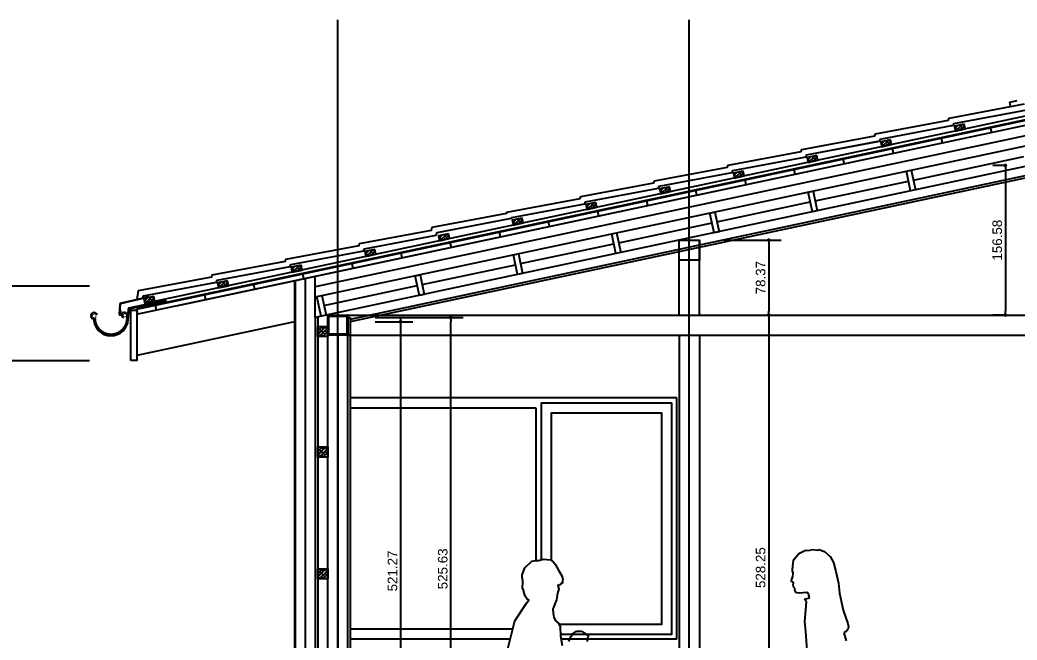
# Model space of a CAD drawing. Header units: millimetres. Extents: x 10453 to 58457, y -15634 to -5634.
# Drawn here: x 49207 to 50250, y -9395 to -8747 of the extents above; entities that cross this region are included whole.
import ezdxf

# ---------------------------------------------------------------- set-up
doc = ezdxf.new("R2010")
doc.units = ezdxf.units.MM
doc.header["$MEASUREMENT"] = 0
doc.layers.get('Defpoints').update_dxf_attribs({"color": 210, "lineweight": 0})
doc.styles.get("Standard").update_dxf_attribs({"font": 'arial.ttf', "height": 10})
doc.dimstyles.get("Standard").update_dxf_attribs({"dimscale": 1.3, "dimtxt": 35, "dimasz": 3, "dimexe": 10, "dimexo": 20, "dimgap": 2.5, "dimtad": 1, "dimdsep": 46, "dimtxsty": 'Standard', "dimblk": 'DOT', "dimcen": 3, "dimazin": 0, "dimtfac": 1, "dimtofl": 0, "dimtmove": 0, "dimatfit": 3, "dimldrblk": 'DOT', "dimfxl": 0.18, "dimtolj": 1, "dimtzin": 0, "dimlwe": -1, "dimarcsym": 0})

# ---------------------------------------------------------------- blocks, each defined once
blk = doc.blocks.new('_Dot')
at = {"color": 0, "linetype": 'ByBlock', "lineweight": -2}
blk.add_line((-0.5, 0), (-1, 0), dxfattribs=at)
at = {"color": 0, "linetype": 'ByBlock', "const_width": 0.5}
blk.add_lwpolyline([(-0.25, 0, 1), (0.25, 0, 1)], format="xyb", close=True, dxfattribs=at)
blk = doc.blocks.new('*D593')
at = {"color": 0, "ltscale": 10, "transparency": 16777216}
for p, q in [((49578.5, -9058.2), (49670.6, -9058.2)), ((49578.5, -9583.8), (49670.6, -9583.8))]:
    blk.add_line(p, q, dxfattribs=at)
at = {"color": 0, "linetype": 'ByBlock', "lineweight": -2, "ltscale": 10, "transparency": 16777216}
blk.add_line((49657.6, -9579.9), (49657.6, -9062.1), dxfattribs=at)
at = {"layer": 'Defpoints', "color": 0, "ltscale": 10, "transparency": 16777216}
for p in [(49552.5, -9058.2), (49657.6, -9058.2), (49552.5, -9583.8)]:
    blk.add_point(p, dxfattribs=at)
at = {"color": 0, "lineweight": -2, "ltscale": 10, "transparency": 16777216, "xscale": 3.9, "yscale": 3.9, "zscale": 3.9}
for p, rotation in [((49657.6, -9058.2), 90), ((49657.6, -9583.8), 270)]:
    blk.add_blockref('_Dot', p, dxfattribs=dict(at, rotation=rotation))
at = {"color": 0, "ltscale": 10, "transparency": 16777216, "insert": (49649.3, -9321), "char_height": 10, "attachment_point": 5, "rotation": 90}
blk.add_mtext('\\A1;525.63', dxfattribs=at)
blk = doc.blocks.new('*D594')
at = {"color": 0, "ltscale": 10, "transparency": 16777216}
for p, q in [((49578.5, -9062.5), (49618.1, -9062.5)), ((49578.5, -9583.8), (49618.1, -9583.8))]:
    blk.add_line(p, q, dxfattribs=at)
at = {"color": 0, "linetype": 'ByBlock', "lineweight": -2, "ltscale": 10, "transparency": 16777216}
blk.add_line((49605.1, -9066.4), (49605.1, -9579.9), dxfattribs=at)
at = {"layer": 'Defpoints', "color": 0, "ltscale": 10, "transparency": 16777216}
for p in [(49552.5, -9062.5), (49552.5, -9583.8), (49605.1, -9583.8)]:
    blk.add_point(p, dxfattribs=at)
at = {"color": 0, "lineweight": -2, "ltscale": 10, "transparency": 16777216, "xscale": 3.9, "yscale": 3.9, "zscale": 3.9}
for p, rotation in [((49605.1, -9062.5), 90), ((49605.1, -9583.8), 270)]:
    blk.add_blockref('_Dot', p, dxfattribs=dict(at, rotation=rotation))
at = {"color": 0, "ltscale": 10, "transparency": 16777216, "insert": (49596.7, -9323.2), "char_height": 10, "attachment_point": 5, "rotation": 90}
blk.add_mtext('\\A1;521.27', dxfattribs=at)
blk = doc.blocks.new('*D595')
at = {"color": 0, "ltscale": 10, "transparency": 16777216}
for p, q in [((49943.8, -8977.2), (50003.4, -8977.2)), ((49943.8, -9055.5), (50003.4, -9055.5))]:
    blk.add_line(p, q, dxfattribs=at)
at = {"color": 0, "linetype": 'ByBlock', "lineweight": -2, "ltscale": 10, "transparency": 16777216}
blk.add_line((49990.4, -8981.1), (49990.4, -9051.6), dxfattribs=at)
at = {"layer": 'Defpoints', "color": 0, "ltscale": 10, "transparency": 16777216}
for p in [(49917.8, -8977.2), (49917.8, -9055.5), (49990.4, -9055.5)]:
    blk.add_point(p, dxfattribs=at)
at = {"color": 0, "lineweight": -2, "ltscale": 10, "transparency": 16777216, "xscale": 3.9, "yscale": 3.9, "zscale": 3.9}
for p, rotation in [((49990.4, -8977.2), 90), ((49990.4, -9055.5), 270)]:
    blk.add_blockref('_Dot', p, dxfattribs=dict(at, rotation=rotation))
at = {"color": 0, "ltscale": 10, "transparency": 16777216, "insert": (49982, -9016.4), "char_height": 10, "attachment_point": 5, "rotation": 90}
blk.add_mtext('\\A1;78.37', dxfattribs=at)
blk = doc.blocks.new('*D596')
at = {"color": 0, "ltscale": 10, "transparency": 16777216}
for p, q in [((49943.8, -9055.5), (50003.4, -9055.5)), ((49943.8, -9583.8), (50003.4, -9583.8))]:
    blk.add_line(p, q, dxfattribs=at)
at = {"color": 0, "linetype": 'ByBlock', "lineweight": -2, "ltscale": 10, "transparency": 16777216}
blk.add_line((49990.4, -9059.4), (49990.4, -9579.9), dxfattribs=at)
at = {"layer": 'Defpoints', "color": 0, "ltscale": 10, "transparency": 16777216}
for p in [(49917.8, -9055.5), (49917.8, -9583.8), (49990.4, -9583.8)]:
    blk.add_point(p, dxfattribs=at)
at = {"color": 0, "lineweight": -2, "ltscale": 10, "transparency": 16777216, "xscale": 3.9, "yscale": 3.9, "zscale": 3.9}
for p, rotation in [((49990.4, -9055.5), 90), ((49990.4, -9583.8), 270)]:
    blk.add_blockref('_Dot', p, dxfattribs=dict(at, rotation=rotation))
at = {"color": 0, "ltscale": 10, "transparency": 16777216, "insert": (49982, -9319.7), "char_height": 10, "attachment_point": 5, "rotation": 90}
blk.add_mtext('\\A1;528.25', dxfattribs=at)
blk = doc.blocks.new('*D597')
at = {"color": 0, "ltscale": 10, "transparency": 16777216}
for p, q in [((50238.7, -8899), (50225.1, -8899)), ((50238.7, -9055.5), (50225.1, -9055.5))]:
    blk.add_line(p, q, dxfattribs=at)
at = {"color": 0, "linetype": 'ByBlock', "lineweight": -2, "ltscale": 10, "transparency": 16777216}
blk.add_line((50238.1, -8902.9), (50238.1, -9051.6), dxfattribs=at)
at = {"layer": 'Defpoints', "color": 0, "ltscale": 10, "transparency": 16777216}
for p in [(50264.7, -8899), (50238.1, -9055.5), (50264.7, -9055.5)]:
    blk.add_point(p, dxfattribs=at)
at = {"color": 0, "lineweight": -2, "ltscale": 10, "transparency": 16777216, "xscale": 3.9, "yscale": 3.9, "zscale": 3.9}
for p, rotation in [((50238.1, -8899), 90), ((50238.1, -9055.5), 270)]:
    blk.add_blockref('_Dot', p, dxfattribs=dict(at, rotation=rotation))
at = {"color": 0, "ltscale": 10, "transparency": 16777216, "insert": (50229.7, -8977.2), "char_height": 10, "attachment_point": 5, "rotation": 90}
blk.add_mtext('\\A1;156.58', dxfattribs=at)

msp = doc.modelspace()

# ---------------------------------------------------------------- hatches: boundary and pattern name
at = {"ltscale": 10}
h = msp.add_hatch(dxfattribs=at)
h.set_pattern_fill('ANSI38', color=256, scale=21.025, style=0)
h.set_pattern_definition([(45, (19474.4523, -13814.2651), (-1.858365, 1.858365), []), (135, (19474.4523, -13814.2651), (-5.57509503, 1.858365), [6.5703125, -3.9421875])])
h.paths.add_polyline_path([(50195.068, -8855.729), (50184.786, -8857.915), (50185.878, -8863.056), (50196.161, -8860.871)])
h = msp.add_hatch(dxfattribs=at)
h.set_pattern_fill('ANSI38', color=256, scale=21.025, style=0)
h.set_pattern_definition([(45, (19397.3315, -13830.6577), (-1.858365, 1.858365), []), (135, (19397.3315, -13830.6577), (-5.57509503, 1.858365), [6.5703125, -3.9421875])])
h.paths.add_polyline_path([(50117.948, -8872.122), (50107.665, -8874.307), (50108.758, -8879.449), (50119.04, -8877.263)])
h = msp.add_hatch(dxfattribs=at)
h.set_pattern_fill('ANSI38', color=256, scale=21.025, style=0)
h.set_pattern_definition([(45, (19320.2107, -13847.0502), (-1.858365, 1.858365), []), (135, (19320.2107, -13847.0502), (-5.57509503, 1.858365), [6.5703125, -3.9421875])])
h.paths.add_polyline_path([(50040.827, -8888.514), (50030.544, -8890.7), (50031.637, -8895.841), (50041.92, -8893.656)])
h = msp.add_hatch(dxfattribs=at)
h.set_pattern_fill('ANSI38', color=256, scale=21.025, style=0)
h.set_pattern_definition([(45, (19243.09, -13863.4427), (-1.858365, 1.858365), []), (135, (19243.09, -13863.4427), (-5.57509503, 1.858365), [6.5703125, -3.9421875])])
h.paths.add_polyline_path([(49963.706, -8904.907), (49953.423, -8907.093), (49954.516, -8912.234), (49964.799, -8910.048)])
h = msp.add_hatch(dxfattribs=at)
h.set_pattern_fill('ANSI38', color=256, scale=21.025, style=0)
h.set_pattern_definition([(45, (19165.969, -13879.8353), (-1.858365, 1.858365), []), (135, (19165.969, -13879.8353), (-5.57509503, 1.858365), [6.5703125, -3.9421875])])
h.paths.add_polyline_path([(49886.585, -8921.299), (49876.302, -8923.485), (49877.395, -8928.626), (49887.678, -8926.441)])
h = msp.add_hatch(dxfattribs=at)
h.set_pattern_fill('ANSI38', color=256, scale=21.025, style=0)
h.set_pattern_definition([(45, (19088.8482, -13896.2278), (-1.858365, 1.858365), []), (135, (19088.8482, -13896.2278), (-5.57509503, 1.858365), [6.5703125, -3.9421875])])
h.paths.add_polyline_path([(49809.464, -8937.692), (49799.181, -8939.878), (49800.274, -8945.019), (49810.557, -8942.833)])
h = msp.add_hatch(dxfattribs=at)
h.set_pattern_fill('ANSI38', color=256, scale=21.025, style=0)
h.set_pattern_definition([(45, (19011.7274, -13912.6204), (-1.858365, 1.858365), []), (135, (19011.7274, -13912.6204), (-5.57509503, 1.858365), [6.5703125, -3.9421875])])
h.paths.add_polyline_path([(49732.343, -8954.084), (49722.061, -8956.27), (49723.154, -8961.412), (49733.436, -8959.226)])
h = msp.add_hatch(dxfattribs=at)
h.set_pattern_fill('ANSI38', color=256, scale=21.025, style=0)
h.set_pattern_definition([(45, (18934.6066, -13929.013), (-1.858365, 1.858365), []), (135, (18934.6066, -13929.013), (-5.57509503, 1.858365), [6.5703125, -3.9421875])])
h.paths.add_polyline_path([(49655.223, -8970.477), (49644.94, -8972.663), (49646.033, -8977.804), (49656.315, -8975.618)])
h = msp.add_hatch(dxfattribs=at)
h.set_pattern_fill('ANSI38', color=256, scale=21.025, style=0)
h.set_pattern_definition([(45, (18857.4857, -13945.4054), (-1.858365, 1.858365), []), (135, (18857.4857, -13945.4054), (-5.57509503, 1.858365), [6.5703125, -3.9421875])])
h.paths.add_polyline_path([(49578.102, -8986.87), (49567.819, -8989.055), (49568.912, -8994.197), (49579.195, -8992.011)])
h = msp.add_hatch(dxfattribs=at)
h.set_pattern_fill('ANSI38', color=256, scale=21.025, style=0)
h.set_pattern_definition([(45, (18780.365, -13961.798), (-1.858365, 1.858365), []), (135, (18780.365, -13961.798), (-5.57509503, 1.858365), [6.5703125, -3.9421875])])
h.paths.add_polyline_path([(49500.981, -9003.262), (49490.698, -9005.448), (49491.791, -9010.589), (49502.074, -9008.403)])
h = msp.add_hatch(dxfattribs=at)
h.set_pattern_fill('ANSI38', color=256, scale=21.025, style=0)
h.set_pattern_definition([(45, (18703.244, -13978.1905), (-1.858365, 1.858365), []), (135, (18703.244, -13978.1905), (-5.57509503, 1.858365), [6.5703125, -3.9421875])])
h.paths.add_polyline_path([(49423.86, -9019.655), (49413.577, -9021.84), (49414.67, -9026.982), (49424.953, -9024.796)])
h = msp.add_hatch(dxfattribs=at)
h.set_pattern_fill('ANSI38', color=256, scale=21.025, style=0)
h.set_pattern_definition([(45, (18626.1233, -13994.583), (-1.858365, 1.858365), []), (135, (18626.1233, -13994.583), (-5.57509503, 1.858365), [6.5703125, -3.9421875])])
h.paths.add_polyline_path([(49346.739, -9036.047), (49336.457, -9038.233), (49337.549, -9043.374), (49347.832, -9041.189)])
h = msp.add_hatch(dxfattribs=at)
h.set_pattern_fill('ANSI31', color=256, scale=7.35875, angle=90, style=0)
h.set_pattern_definition([(135, (19552.4474, -13797.6868), (-0.650427753, -0.650427753), [])])
h.paths.add_polyline_path([(49539.374, -9055.537), (49528.862, -9055.537), (49528.862, -9076.562), (49539.374, -9076.562), (49539.374, -9075.51), (49529.913, -9075.51), (49529.913, -9056.588), (49539.374, -9056.588)])
h.paths.add_polyline_path([(49549.887, -9055.537), (49539.374, -9055.537), (49539.374, -9056.588), (49548.835, -9056.588), (49548.835, -9075.51), (49539.374, -9075.51), (49539.374, -9076.562), (49549.887, -9076.562)])
h = msp.add_hatch(dxfattribs=at)
h.set_pattern_fill('ANSI38', color=256, scale=21.025, style=0)
h.set_pattern_definition([(45, (19552.4474, -13797.6868), (-1.858365, 1.858365), []), (135, (19552.4474, -13797.6868), (-5.57509503, 1.858365), [6.5703125, -3.9421875])])
h.paths.add_polyline_path([(49528.862, -9067.363), (49518.349, -9067.363), (49518.349, -9077.876), (49528.862, -9077.876)])
h = msp.add_hatch(dxfattribs=at)
h.set_pattern_fill('ANSI38', color=256, scale=21.025, style=0)
h.set_pattern_definition([(45, (19552.4474, -13923.8368), (-1.858365, 1.858365), []), (135, (19552.4474, -13923.8368), (-5.57509503, 1.858365), [6.5703125, -3.9421875])])
h.paths.add_polyline_path([(49528.862, -9193.513), (49518.349, -9193.513), (49518.349, -9204.026), (49528.862, -9204.026)])
h = msp.add_hatch(dxfattribs=at)
h.set_pattern_fill('ANSI38', color=256, scale=21.025, style=0)
h.set_pattern_definition([(45, (19552.4474, -14051.3008), (-1.858365, 1.858365), []), (135, (19552.4474, -14051.3008), (-5.57509503, 1.858365), [6.5703125, -3.9421875])])
h.paths.add_polyline_path([(49528.862, -9320.977), (49518.349, -9320.977), (49518.349, -9331.49), (49528.862, -9331.49)])

# ---------------------------------------------------------------- linework, layer by layer
at = {"color": 19, "ltscale": 2}
for p, q in [((49539.374, -10026.804), (49539.374, -8746.865)), ((49539.374, -10026.804), (49539.374, -8746.865)), ((49907.312, -10026.804), (49907.312, -8746.865)), ((49907.312, -10026.804), (49907.312, -8746.865))]:
    msp.add_line(p, q, dxfattribs=at)
at = {"ltscale": 10}
for p, q in [((50243.637, -8836.931), (50242.721, -8832.781)), ((50243.64, -8836.931), (50242.724, -8832.781)), ((50274.156, -8848.591), (49328.933, -9049.505)), ((50275.249, -8844.06), (49337.549, -9043.374)), ((50275.249, -8853.733), (49330.025, -9054.646)), ((50275.249, -8853.733), (49370.3, -9046.086)), ((50223.835, -8864.661), (50222.742, -8859.52)), ((50223.835, -8864.661), (50222.742, -8859.52)), ((50223.835, -8864.661), (50222.742, -8859.52)), ((50277.435, -8864.015), (49515.721, -9025.923)), ((50172.421, -8875.589), (50171.329, -8870.448)), ((50275.249, -8875.227), (49515.721, -9036.67)), ((50121.008, -8886.518), (50119.915, -8881.376)), ((50141.878, -8914.324), (50257.41, -8889.767)), ((50275.249, -8896.722), (49515.721, -9058.165)), ((50069.594, -8897.446), (50068.501, -8892.305)), ((50262.109, -8909.188), (49552.515, -9060.017)), ((50262.109, -8911.694), (49552.515, -9062.522)), ((50018.18, -8908.374), (50017.087, -8903.233)), ((49966.766, -8919.303), (49965.673, -8914.161)), ((50039.05, -8936.18), (50136.736, -8915.417)), ((49915.352, -8930.231), (49914.259, -8925.09)), ((49863.938, -8941.159), (49862.845, -8936.018)), ((49936.222, -8958.037), (50033.908, -8937.273)), ((49812.524, -8952.088), (49811.431, -8946.946)), ((49761.11, -8963.016), (49760.017, -8957.875)), ((49833.394, -8979.894), (49931.081, -8959.13)), ((49709.696, -8973.945), (49708.604, -8968.803)), ((49658.283, -8984.873), (49657.19, -8979.732)), ((49730.567, -9001.751), (49828.253, -8980.987)), ((49896.799, -9055.537), (49896.799, -8977.164)), ((49917.824, -9055.537), (49917.824, -8977.164)), ((49606.869, -8995.801), (49605.776, -8990.66)), ((49555.455, -9006.73), (49554.362, -9001.588)), ((49627.739, -9023.607), (49725.425, -9002.843)), ((49504.041, -9017.658), (49502.948, -9012.517)), ((49515.721, -9058.165), (49515.721, -9015.175)), ((49002.626, -9024.876), (49279.542, -9024.876)), ((49452.627, -9028.586), (49451.534, -9023.445)), ((49494.023, -9019.787), (49494.023, -9583.79)), ((49494.696, -9019.644), (49494.696, -9583.79)), ((49505.209, -9017.41), (49505.209, -9583.79)), ((49524.911, -9045.464), (49622.597, -9024.7)), ((49401.213, -9039.515), (49400.12, -9034.373)), ((49320.8, -9048.009), (49358.955, -9039.877)), ((49321.019, -9049.037), (49359.178, -9040.926)), ((49349.799, -9050.443), (49348.706, -9045.302)), ((49358.955, -9039.877), (49359.178, -9040.926)), ((49330.025, -9054.646), (49328.933, -9049.505)), ((49329.124, -9054.838), (49329.124, -9097.827)), ((49515.721, -9058.165), (49515.721, -9583.79)), ((49518.349, -9058.165), (49515.721, -9058.165)), ((49518.349, -9058.165), (49518.349, -9583.79)), ((49528.862, -9583.79), (49528.862, -9055.537)), ((49528.862, -9055.537), (49549.887, -9055.537)), ((49549.887, -9583.79), (49549.887, -9055.537)), ((49549.887, -9055.537), (50285.762, -9055.537)), ((49549.887, -9583.79), (49549.887, -9055.537)), ((49549.887, -9057.606), (49549.887, -9055.659)), ((49549.887, -9058.165), (49552.515, -9058.165)), ((49552.515, -9058.165), (49552.515, -9583.79)), ((49605.077, -9058.165), (49605.077, -9583.79)), ((49494.023, -9062.777), (49329.124, -9097.827)), ((49539.374, -9076.562), (49539.374, -9562.765)), ((49549.887, -9076.562), (50285.762, -9076.562)), ((49896.799, -9076.562), (49896.799, -9583.79)), ((49917.824, -9076.562), (49917.824, -9583.79)), ((49002.626, -9103.083), (49279.542, -9103.083)), ((49894.171, -9142.265), (49552.515, -9142.265)), ((49894.171, -9394.565), (49894.171, -9142.265)), ((49746.996, -9152.777), (49552.515, -9152.777)), ((49746.996, -9312.174), (49746.996, -9152.777)), ((49722.662, -9384.052), (49552.515, -9384.052)), ((49719.977, -9394.565), (49552.515, -9394.565)), ((49894.171, -9394.565), (49773.245, -9394.565))]:
    msp.add_line(p, q, dxfattribs=at)
at = {"lineweight": 35, "ltscale": 0.2}
msp.add_line((50274.113, -8848.386), (49328.889, -9049.299), dxfattribs=at)
for p, q in [((49341.482, -9036.492), (49311.161, -9043.444)), ((49341.575, -9036.902), (49311.59, -9043.777)), ((49341.482, -9036.492), (49341.575, -9036.902)), ((49311.161, -9043.444), (49310.42, -9055.306)), ((49311.59, -9043.777), (49310.806, -9054.854)), ((49310.42, -9055.306), (49312.606, -9055.136)), ((49310.806, -9054.854), (49312.154, -9054.749)), ((49311.858, -9050.951), (49312.277, -9050.919)), ((49312.154, -9054.749), (49311.858, -9050.951)), ((49312.606, -9055.136), (49312.277, -9050.919)), ((50017.148, -9310.736), (50022.003, -9305.009)), ((50022.003, -9305.009), (50028.317, -9301.94)), ((50028.317, -9301.94), (50033.333, -9301.606)), ((50033.333, -9301.606), (50036.492, -9300.823)), ((50036.492, -9300.823), (50041.32, -9301.287)), ((50041.32, -9301.287), (50043.032, -9300.84)), ((50043.032, -9300.84), (50048.908, -9302.942)), ((50048.908, -9302.942), (50054.777, -9308.2)), ((50054.777, -9308.2), (50058.35, -9314.186)), ((50015.247, -9321.59), (50015.639, -9318.696)), ((50015.639, -9318.696), (50016.078, -9314.851)), ((50016.078, -9314.851), (50016.269, -9312.624)), ((50016.269, -9312.624), (50017.148, -9310.736)), ((50058.35, -9314.186), (50060.824, -9323.739)), ((50014.905, -9330.958), (50015.579, -9328.972)), ((50015.271, -9323.258), (50015.247, -9321.59)), ((50015.676, -9324.15), (50015.271, -9323.258)), ((50015.579, -9328.972), (50016.132, -9326.359)), ((50016.08, -9325.244), (50015.676, -9324.15)), ((50016.132, -9326.359), (50016.08, -9325.244)), ((50060.824, -9323.739), (50063.573, -9335.981)), ((50014.093, -9333.565), (50014.391, -9332.672)), ((50014.172, -9334.051), (50014.093, -9333.565)), ((50014.595, -9334.364), (50014.172, -9334.051)), ((50014.391, -9332.672), (50014.905, -9330.958)), ((50015.434, -9334.806), (50014.595, -9334.364)), ((50016.318, -9335.281), (50015.434, -9334.806)), ((50016.017, -9337.079), (50016.321, -9336.675)), ((50016.109, -9337.695), (50016.017, -9337.079)), ((50016.4, -9338.344), (50016.109, -9337.695)), ((50016.383, -9335.916), (50016.318, -9335.281)), ((50016.321, -9336.675), (50016.383, -9335.916)), ((50016.354, -9339.169), (50016.608, -9338.587)), ((50016.457, -9339.906), (50016.354, -9339.169)), ((50016.608, -9338.587), (50016.4, -9338.344)), ((50016.698, -9340.274), (50016.457, -9339.906)), ((50017.485, -9340.671), (50016.698, -9340.274)), ((50063.573, -9335.981), (50064.598, -9346.451)), ((50017.792, -9341.286), (50017.485, -9340.671)), ((50017.913, -9342.51), (50017.792, -9341.286)), ((50018.185, -9344.398), (50017.913, -9342.51)), ((50018.551, -9345.227), (50018.185, -9344.398)), ((50019.698, -9345.993), (50018.551, -9345.227)), ((50021.603, -9346.342), (50019.698, -9345.993)), ((50026.371, -9345.986), (50021.603, -9346.342)), ((50030.339, -9345.773), (50026.371, -9345.986)), ((50032.102, -9346.714), (50030.339, -9345.773)), ((50033.035, -9351.286), (50032.102, -9346.714)), ((50064.598, -9346.451), (50066.471, -9356.078)), ((50028.002, -9352.704), (50033.035, -9351.286)), ((50029.968, -9355.624), (50028.002, -9352.704)), ((50028.403, -9375.967), (50029.968, -9355.624)), ((50066.471, -9356.078), (50068.498, -9364.09)), ((50068.498, -9364.09), (50071.22, -9372.121)), ((50029.445, -9386.484), (50028.403, -9375.967)), ((50071.22, -9372.121), (50073.29, -9378.272)), ((50073.789, -9381.581), (50073.18, -9384.53)), ((50073.29, -9378.272), (50073.789, -9381.581)), ((50033.425, -9441.845), (50029.445, -9386.484)), ((50071.671, -9386.499), (50069.225, -9387.923)), ((50069.225, -9387.923), (50071.513, -9396.327)), ((50073.18, -9384.53), (50071.671, -9386.499))]:
    msp.add_line(p, q)
at = {"ltscale": 10}
for points in [[(49329.308, -9039.283), (49330.9, -9029.994), (49407.482, -9015.527), (49408.021, -9013.602), (49484.603, -8999.135), (49485.141, -8997.209), (49561.724, -8982.742), (49562.262, -8980.817), (49637.461, -8966.611), (49638.309, -8963.578), (49716.275, -8948.849), (49716.504, -8948.032), (49793.086, -8933.565), (49793.625, -8931.639), (49870.207, -8917.172), (49870.745, -8915.246), (49947.328, -8900.78), (49947.866, -8898.854), (50024.449, -8884.387), (50024.987, -8882.461), (50101.57, -8867.995), (50102.108, -8866.069), (50178.69, -8851.602), (50179.229, -8849.676), (50258.231, -8834.752)], [(50242.721, -8832.781), (50250.366, -8831.095)], [(50242.724, -8832.781), (50250.369, -8831.095)], [(49772.568, -9389.308), (49888.915, -9389.308), (49888.915, -9147.521), (49752.252, -9147.521), (49752.252, -9311.465)], [(49770.892, -9378.796), (49878.402, -9378.796), (49878.402, -9158.033), (49762.765, -9158.033), (49762.765, -9312.046)]]:
    msp.add_lwpolyline(points, dxfattribs=at)
at = {"ltscale": 0.2}
for points in [[(49335.383, -9037.386), (49335.92, -9035.465), (49412.502, -9020.998), (49413.041, -9019.072), (49489.623, -9004.606), (49490.161, -9002.68), (49566.744, -8988.213), (49567.282, -8986.287), (49642.481, -8972.082), (49643.329, -8969.048), (49721.295, -8954.32), (49721.524, -8953.502), (49798.106, -8939.035), (49798.645, -8937.11), (49875.227, -8922.643), (49875.766, -8920.717), (49952.348, -8906.25), (49952.886, -8904.325), (50029.469, -8889.858), (50030.007, -8887.932), (50106.59, -8873.465), (50107.128, -8871.54), (50183.711, -8857.073), (50184.249, -8855.147), (50260.66, -8840.713)], [(50029.469, -8889.858), (50030.007, -8887.932), (50106.418, -8873.498)]]:
    msp.add_lwpolyline(points, dxfattribs=at)
for points in [[(50195.068, -8855.729), (50184.786, -8857.915), (50185.878, -8863.056), (50196.161, -8860.871), (50195.068, -8855.729)], [(50117.948, -8872.122), (50107.665, -8874.307), (50108.758, -8879.449), (50119.04, -8877.263), (50117.948, -8872.122)], [(50040.827, -8888.514), (50030.544, -8890.7), (50031.637, -8895.841), (50041.92, -8893.656), (50040.827, -8888.514)], [(49963.706, -8904.907), (49953.423, -8907.093), (49954.516, -8912.234), (49964.799, -8910.048), (49963.706, -8904.907)], [(50138.922, -8925.699), (50134.551, -8905.134), (50139.692, -8904.041), (50144.063, -8924.606), (50138.922, -8925.699)], [(49886.585, -8921.299), (49876.302, -8923.485), (49877.395, -8928.626), (49887.678, -8926.441), (49886.585, -8921.299)], [(50036.094, -8947.556), (50031.723, -8926.99), (50036.864, -8925.898), (50041.235, -8946.463), (50036.094, -8947.556)], [(49809.464, -8937.692), (49799.181, -8939.878), (49800.274, -8945.019), (49810.557, -8942.833), (49809.464, -8937.692)], [(49732.343, -8954.084), (49722.061, -8956.27), (49723.154, -8961.412), (49733.436, -8959.226), (49732.343, -8954.084)], [(49933.266, -8969.413), (49928.895, -8948.847), (49934.036, -8947.754), (49938.408, -8968.32), (49933.266, -8969.413)], [(49655.223, -8970.477), (49644.94, -8972.663), (49646.033, -8977.804), (49656.315, -8975.618), (49655.223, -8970.477)], [(49830.439, -8991.269), (49826.067, -8970.704), (49831.209, -8969.611), (49835.58, -8990.177), (49830.439, -8991.269)], [(49578.102, -8986.87), (49567.819, -8989.055), (49568.912, -8994.197), (49579.195, -8992.011), (49578.102, -8986.87)], [(49727.611, -9013.126), (49723.239, -8992.561), (49728.381, -8991.468), (49732.752, -9012.033), (49727.611, -9013.126)], [(49500.981, -9003.262), (49490.698, -9005.448), (49491.791, -9010.589), (49502.074, -9008.403), (49500.981, -9003.262)], [(49624.783, -9034.983), (49620.412, -9014.417), (49625.553, -9013.324), (49629.924, -9033.89), (49624.783, -9034.983)], [(49423.86, -9019.655), (49413.577, -9021.84), (49414.67, -9026.982), (49424.953, -9024.796), (49423.86, -9019.655)], [(49346.739, -9036.047), (49336.457, -9038.233), (49337.549, -9043.374), (49347.832, -9041.189), (49346.739, -9036.047)], [(49521.955, -9056.84), (49517.584, -9036.274), (49522.725, -9035.181), (49527.097, -9055.747), (49521.955, -9056.84)], [(49717.025, -9406.121), (49724.84, -9375.526), (49737.005, -9356.729), (49739.297, -9353.73), (49737.467, -9352.616), (49735.479, -9349.601), (49733.506, -9342.373), (49732.732, -9341.825), (49732.928, -9333.613), (49732.381, -9329.81), (49732.506, -9327.365), (49735.112, -9319.774), (49742.49, -9313.044), (49746.691, -9312.167), (49749.334, -9312.227), (49754.826, -9310.793), (49762.028, -9311.482), (49764.697, -9313.524), (49766.769, -9316.043), (49770.562, -9322.436), (49774.42, -9329.126), (49775.004, -9331.971), (49774.634, -9333.622), (49774.743, -9335.489), (49772.987, -9336.606), (49772.19, -9337.611), (49769.858, -9338.23), (49770.933, -9342.316), (49769.864, -9345.451), (49768.977, -9348.472), (49768.33, -9353.492), (49766.662, -9357.485), (49765.16, -9361.478), (49764.444, -9362.946), (49764.791, -9367.359), (49765.652, -9371.394), (49767.239, -9375.449), (49770.518, -9377.907), (49772.139, -9381.763), (49772.666, -9391.035), (49774.314, -9401.087)], [(49781.253, -9396.95), (49783.055, -9392.33), (49784.95, -9389.362), (49785.399, -9388.637), (49786.954, -9387.982), (49788.612, -9386.666), (49789.439, -9386.289), (49793.62, -9386.305), (49795.123, -9386.443), (49797.496, -9388.22), (49800.398, -9389.933), (49801.402, -9390.829), (49801.464, -9391.903), (49800.581, -9393.833), (49800.421, -9396.939)]]:
    msp.add_lwpolyline(points)
at = {"ltscale": 10}
for points in [[(49896.799, -8977.164), (49917.824, -8977.164), (49917.824, -8998.189), (49896.799, -8998.189)], [(49528.862, -9055.537), (49549.887, -9055.537), (49549.887, -9076.562), (49528.862, -9076.562)], [(49529.913, -9056.588), (49548.835, -9056.588), (49548.835, -9075.51), (49529.913, -9075.51)], [(49518.349, -9067.363), (49528.862, -9067.363), (49528.862, -9077.876), (49518.349, -9077.876)], [(49518.349, -9193.513), (49528.862, -9193.513), (49528.862, -9204.026), (49518.349, -9204.026)], [(49518.349, -9320.977), (49528.862, -9320.977), (49528.862, -9331.49), (49518.349, -9331.49)]]:
    msp.add_lwpolyline(points, close=True, dxfattribs=at)
for points in [[(49287.684, -9055.219, 1.56491024), (49283.244, -9059.678)], [(49320.015, -9049.36), (49319.144, -9060.207, -0.93752647), (49284.882, -9059.919), (49284.855, -9059.105), (49283.863, -9059.035), (49283.89, -9059.849, 0.9410592), (49320.135, -9060.277), (49321.016, -9049.427)], [(49318.827, -9059.831), (49318.999, -9055.722, 1.9320395), (49315.044, -9058.32)]]:
    msp.add_lwpolyline(points, format="xyb")
at = {"const_width": 0.841}
msp.add_lwpolyline([(49284.421, -9058.199, -1.78077641), (49286.293, -9055.565), (49286.179, -9057.192, 1.02125681), (49318.008, -9060.144), (49318.199, -9055.942, 14.73116021), (49318.106, -9056.387)], format="xyb", dxfattribs=at)
msp.add_lwpolyline([(49322.817, -9103.083), (49322.817, -9050.521), (49329.124, -9050.521), (49329.124, -9103.083)], close=True)
for centre, radius, start, end in [((49323.443, -9050.447), 3.596, 137.306752, 162.395101), ((49322.046, -9049.689), 1.063, 118.04303, 165.746821)]:
    msp.add_arc(centre, radius, start, end)

# ---------------------------------------------------------------- dimensions: what is measured, and where the dimension line sits
at = {"ltscale": 10}
for base, p1, p2, picture, middle in [((50238.056, -9055.537), (50264.737, -8898.957), (50264.737, -9055.537), '*D597', (50229.7, -8977.247)), ((49990.35, -9055.537), (49917.824, -8977.164), (49917.824, -9055.537), '*D595', (49981.991, -9016.35)), ((49657.639788316, -9058.16471251), (49552.514788316, -9583.78971251), (49552.514788316, -9058.16471251), '*D593', (49649.280647797, -9320.97721251)), ((49990.35, -9583.79), (49917.824, -9055.537), (49917.824, -9583.79), '*D596', (49981.994, -9319.663)), ((49605.077, -9583.79), (49552.515, -9062.522), (49552.515, -9583.79), '*D594', (49596.722, -9323.156))]:
    dim = msp.add_linear_dim(base=base, p1=p1, p2=p2, angle=90, dimstyle='Standard', dxfattribs=at)
    dim.commit()
    dim.dimension.update_dxf_attribs({"geometry": picture, "text_midpoint": middle})

doc.saveas('drawing.dxf')
